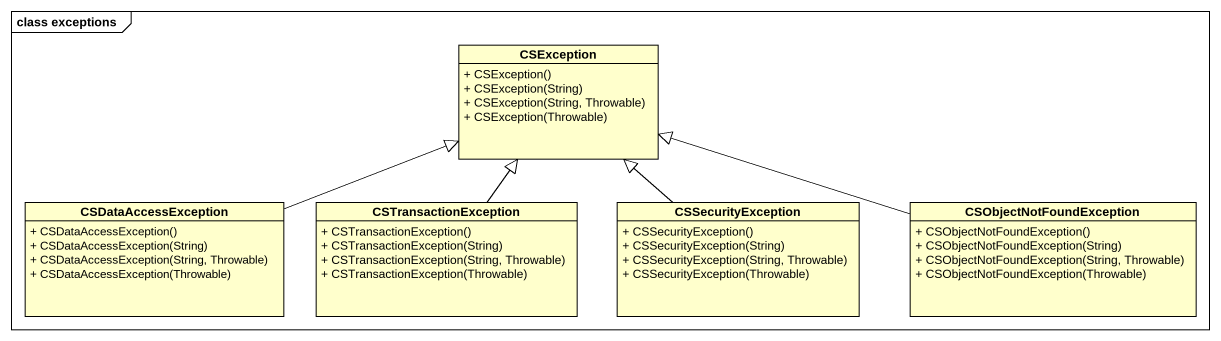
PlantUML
@startuml
mainframe class exceptions
hide circle
hide empty members
skinparam classAttributeIconSize 0
class CSException {
  + CSException()
  + CSException(String)
  + CSException(String, Throwable)
  + CSException(Throwable)
}
class CSDataAccessException {
  + CSDataAccessException()
  + CSDataAccessException(String)
  + CSDataAccessException(String, Throwable)
  + CSDataAccessException(Throwable)
}
class CSTransactionException {
  + CSTransactionException()
  + CSTransactionException(String)
  + CSTransactionException(String, Throwable)
  + CSTransactionException(Throwable)
}
class CSSecurityException {
  + CSSecurityException()
  + CSSecurityException(String)
  + CSSecurityException(String, Throwable)
  + CSSecurityException(Throwable)
}
class CSObjectNotFoundException {
  + CSObjectNotFoundException()
  + CSObjectNotFoundException(String)
  + CSObjectNotFoundException(String, Throwable)
  + CSObjectNotFoundException(Throwable)
}
CSDataAccessException -right-|> CSException
CSTransactionException -up-|> CSException
CSSecurityException -up-|> CSException
CSObjectNotFoundException -left-|> CSException
@enduml
